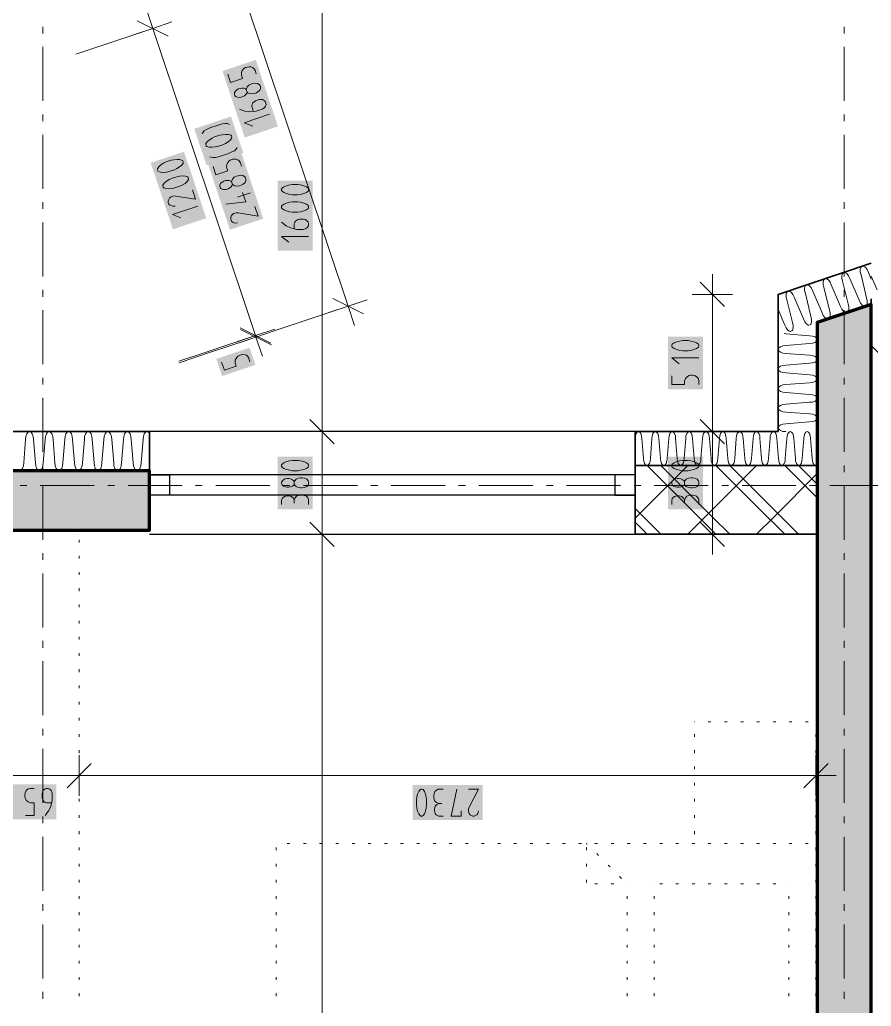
# Model space of a CAD drawing. Header units: millimetres. Extents: x 0 to 594, y 0 to 420.
# Drawn here: x 125.82 to 158.16, y 302.14 to 339.59 of the extents above; entities that cross this region are included whole.
import ezdxf

# ---------------------------------------------------------------- set-up
doc = ezdxf.new("R2010")
doc.units = ezdxf.units.MM
doc.header["$LTSCALE"] = 8
for name, color, linetype in [('PDF_Koty delkove', 7, 'Continuous'), ('PDF_Nabytek', 7, 'Continuous'), ('PDF_Okna', 7, 'Continuous'), ('PDF_Osy hlavni', 7, 'Continuous'), ('PDF_Steny obvodove nosne', 7, 'Continuous'), ('PDF_Steny sendvic', 7, 'Continuous'), ('PDF_Zatepleni', 7, 'Continuous')]:
    doc.layers.add(name, color=color, linetype=linetype)

msp = doc.modelspace()

# ---------------------------------------------------------------- hatches: boundary and pattern name
at = {"layer": 'PDF_Steny obvodove nosne', "true_color": 0xc0c0c0, "transparency": 33554559}
msp.add_hatch(color=9, dxfattribs=at).paths.add_polyline_path([(156.114, 323.745), (156.114, 233.853), (158.164, 233.853), (158.164, 326.238), (158.164, 328.778), (156.114, 328.091)])

# ---------------------------------------------------------------- linework, layer by layer
at = {"layer": 'PDF_Koty delkove', "lineweight": 18}
for points in [[(138.294, 328.713), (132.805, 345.113)], [(134.795, 327.542), (134.777, 327.597), (134.688, 327.862), (130.872, 339.26), (129.305, 343.942)], [(137.308, 276.442), (137.308, 277.928), (137.308, 320.055), (137.308, 323.95), (137.308, 340.35)], [(131.601, 339.504), (130.872, 339.26), (130.144, 339.016)], [(131.456, 338.969), (130.289, 339.551)], [(130.872, 339.26), (130.532, 339.147), (127.957, 338.284)], [(133.726, 337.516), (133.831, 337.205), (134.284, 337.356), (134.24, 337.486), (134.243, 337.588), (134.274, 337.656), (134.337, 337.735), (134.397, 337.769), (134.462, 337.791), (134.532, 337.8), (134.605, 337.795), (134.666, 337.773), (134.717, 337.732), (134.759, 337.66), (134.803, 337.53)], [(134.671, 337.168), (134.606, 337.146), (134.53, 337.106), (134.462, 337.041), (134.43, 336.972), (134.423, 336.941), (134.457, 336.837), (134.483, 336.817), (134.549, 336.781), (134.642, 336.769), (134.727, 336.783), (134.793, 336.804), (134.869, 336.845), (134.937, 336.911), (134.969, 336.979), (134.968, 337.037), (134.95, 337.088)], [(134.95, 337.088), (134.916, 337.135), (134.85, 337.171), (134.756, 337.182), (134.671, 337.168)], [(134.457, 336.837), (134.45, 336.806), (134.414, 336.75), (134.358, 336.703), (134.298, 336.668), (134.233, 336.646), (134.164, 336.638), (134.09, 336.642), (134.024, 336.678), (133.996, 336.712), (133.978, 336.763), (133.981, 336.807), (134.012, 336.876), (134.069, 336.923), (134.128, 336.958), (134.193, 336.98), (134.263, 336.988), (134.336, 336.984), (134.397, 336.961), (134.423, 336.941)], [(134.701, 336.11), (134.64, 336.292), (134.639, 336.349), (134.658, 336.399), (134.682, 336.436), (134.722, 336.477), (134.782, 336.512), (134.911, 336.556), (134.981, 336.564), (135.038, 336.555), (135.079, 336.54), (135.125, 336.512), (135.159, 336.465), (135.176, 336.414), (135.177, 336.356), (135.157, 336.306), (135.134, 336.27), (135.094, 336.227), (135.033, 336.192), (134.807, 336.116), (134.563, 336.093), (134.374, 336.116), (134.17, 336.192)], [(135.315, 335.998), (134.343, 335.673), (134.671, 335.552)], [(132.749, 335.268), (132.773, 335.305), (132.825, 335.366), (132.912, 335.424), (133.038, 335.48), (133.362, 335.589), (133.529, 335.63), (133.63, 335.65), (133.704, 335.645), (133.785, 335.615)], [(133.418, 335.204), (133.224, 335.139), (133.132, 335.093), (133.027, 335.03), (132.943, 334.958), (132.895, 334.885), (132.888, 334.853), (132.905, 334.802), (132.93, 334.781), (133.012, 334.751), (133.122, 334.745), (133.245, 334.757), (133.345, 334.776), (133.54, 334.841), (133.633, 334.886), (133.737, 334.951), (133.822, 335.022), (133.87, 335.095), (133.877, 335.127)], [(133.877, 335.127), (133.86, 335.179), (133.835, 335.2), (133.752, 335.229), (133.642, 335.236), (133.52, 335.223), (133.418, 335.204)], [(134.08, 334.734), (134.034, 334.66), (133.977, 334.613), (133.884, 334.567), (133.726, 334.5), (133.403, 334.391), (133.268, 334.361), (133.163, 334.355), (133.085, 334.372), (133.044, 334.387)], [(131.575, 334.252), (131.381, 334.187), (131.289, 334.141), (131.184, 334.078), (131.1, 334.006), (131.052, 333.933), (131.045, 333.901), (131.062, 333.85), (131.087, 333.829), (131.169, 333.799), (131.279, 333.793), (131.402, 333.804), (131.502, 333.823), (131.697, 333.888), (131.79, 333.934), (131.894, 333.999), (131.979, 334.07), (132.027, 334.143), (132.034, 334.175), (132.017, 334.227), (131.992, 334.248)], [(131.992, 334.248), (131.909, 334.277), (131.799, 334.284), (131.677, 334.271), (131.575, 334.252)], [(133.169, 334.015), (133.273, 333.703), (133.726, 333.855), (133.682, 333.985), (133.685, 334.086), (133.716, 334.155), (133.78, 334.233), (133.84, 334.268), (133.905, 334.289), (133.974, 334.298), (134.047, 334.294), (134.109, 334.271), (134.159, 334.231), (134.202, 334.159), (134.245, 334.029)], [(133.421, 333.263), (133.423, 333.307), (133.454, 333.375), (133.511, 333.422), (133.571, 333.457), (133.636, 333.479), (133.705, 333.488), (133.778, 333.483), (133.84, 333.461), (133.865, 333.441)], [(133.9, 333.336), (133.892, 333.305), (133.856, 333.25), (133.8, 333.203), (133.74, 333.168), (133.675, 333.146), (133.606, 333.138), (133.532, 333.142), (133.466, 333.178), (133.438, 333.211), (133.421, 333.263)], [(132.382, 333.136), (132.504, 332.773), (131.742, 332.894), (131.668, 332.897), (131.571, 332.865), (131.516, 332.818), (131.48, 332.763), (131.46, 332.713)], [(134.289, 333.034), (134.411, 332.671), (133.646, 332.589)], [(134.583, 333.018), (134.097, 332.855)], [(131.46, 332.713), (131.462, 332.655), (131.479, 332.604), (131.512, 332.557), (131.558, 332.529), (131.62, 332.506), (131.725, 332.512)], [(136.385, 332.671), (136.18, 332.671), (136.078, 332.657), (135.958, 332.629), (135.856, 332.588), (135.787, 332.534), (135.771, 332.506), (135.771, 332.452)], [(135.771, 332.452), (135.787, 332.424), (135.856, 332.37), (135.958, 332.329), (136.078, 332.301), (136.18, 332.287), (136.385, 332.287), (136.487, 332.301), (136.607, 332.329), (136.71, 332.37), (136.778, 332.424), (136.796, 332.452), (136.796, 332.506), (136.778, 332.534), (136.71, 332.588), (136.607, 332.629), (136.487, 332.657), (136.385, 332.671)], [(132.59, 332.513), (131.619, 332.188), (131.946, 332.067)], [(134.757, 332.499), (134.878, 332.136), (134.117, 332.257), (134.043, 332.261), (133.946, 332.228), (133.891, 332.181), (133.855, 332.126), (133.835, 332.076), (133.837, 332.018), (133.854, 331.967), (133.887, 331.92), (133.933, 331.892), (133.995, 331.87), (134.1, 331.876)], [(136.249, 331.658), (136.249, 331.849), (136.266, 331.904), (136.3, 331.945), (136.335, 331.972), (136.385, 332), (136.454, 332.013), (136.59, 332.013), (136.659, 332), (136.71, 331.972), (136.744, 331.945), (136.778, 331.904), (136.796, 331.849), (136.796, 331.795), (136.778, 331.74), (136.744, 331.699), (136.71, 331.672), (136.659, 331.644), (136.59, 331.63), (136.351, 331.63), (136.112, 331.685), (135.941, 331.767), (135.771, 331.904)], [(136.796, 331.356), (135.771, 331.356), (136.044, 331.138)], [(152.59, 328.7), (151.668, 329.622)], [(152.129, 329.161), (152.129, 329.93)], [(139.023, 328.957), (138.294, 328.713), (137.565, 328.469)], [(138.878, 328.422), (137.71, 329.004)], [(152.898, 329.161), (152.129, 329.161), (151.36, 329.161)], [(152.129, 320.055), (152.129, 323.95), (152.129, 329.161)], [(138.538, 327.984), (138.294, 328.713), (135.378, 327.737)], [(135.506, 327.841), (134.777, 327.597), (134.048, 327.353)], [(135.524, 327.786), (134.795, 327.542), (134.066, 327.298)], [(135.36, 327.306), (134.193, 327.888)], [(135.379, 327.251), (134.211, 327.833)], [(134.777, 327.597), (134.709, 327.574), (134.436, 327.483), (132.975, 326.994), (131.861, 326.621)], [(135.039, 326.813), (134.795, 327.542), (134.712, 327.515), (134.455, 327.428), (133.073, 326.966), (131.879, 326.566)], [(133.492, 326.591), (133.596, 326.28), (134.049, 326.431), (134.006, 326.561), (134.008, 326.663), (134.039, 326.731), (134.103, 326.81), (134.163, 326.844), (134.228, 326.866), (134.297, 326.875), (134.37, 326.871), (134.432, 326.848), (134.482, 326.808), (134.525, 326.735), (134.568, 326.605)], [(151.617, 326.748), (150.592, 326.748), (150.864, 326.529)], [(150.592, 326.063), (150.592, 325.735), (151.069, 325.735), (151.069, 325.872), (151.104, 325.967), (151.155, 326.022), (151.24, 326.077)], [(151.24, 326.077), (151.308, 326.091), (151.377, 326.091), (151.445, 326.077), (151.513, 326.049), (151.564, 326.008), (151.599, 325.954), (151.617, 325.872), (151.617, 325.735)], [(137.77, 323.489), (136.847, 324.411)], [(152.59, 323.489), (151.668, 324.411)], [(138.077, 323.95), (137.308, 323.95), (136.54, 323.95)], [(152.898, 323.95), (152.129, 323.95), (151.36, 323.95)], [(135.787, 322.715), (135.771, 322.687), (135.771, 322.633), (135.787, 322.605), (135.856, 322.551), (135.958, 322.51), (136.078, 322.482), (136.18, 322.468), (136.385, 322.468), (136.487, 322.482), (136.607, 322.51), (136.71, 322.551), (136.778, 322.605), (136.796, 322.633), (136.796, 322.687), (136.778, 322.715), (136.71, 322.769), (136.607, 322.811), (136.487, 322.838), (136.385, 322.852)], [(136.385, 322.852), (136.18, 322.852), (136.078, 322.838), (135.958, 322.811), (135.856, 322.769), (135.787, 322.715)], [(136.249, 321.948), (136.231, 321.921), (136.18, 321.88), (136.112, 321.853), (136.044, 321.839), (135.975, 321.839), (135.907, 321.853), (135.839, 321.88), (135.787, 321.935), (135.771, 321.976), (135.771, 322.03), (135.787, 322.071), (135.839, 322.126), (135.907, 322.154), (135.975, 322.167), (136.044, 322.167), (136.112, 322.154), (136.18, 322.126), (136.231, 322.085), (136.249, 322.058)], [(151.069, 321.948), (151.052, 321.921), (151.001, 321.88), (150.933, 321.853), (150.864, 321.839), (150.796, 321.839), (150.728, 321.853), (150.659, 321.88), (150.608, 321.935), (150.592, 321.976), (150.592, 322.03), (150.608, 322.071), (150.659, 322.126), (150.728, 322.154), (150.796, 322.167), (150.864, 322.167), (150.933, 322.154), (151.001, 322.126), (151.052, 322.085), (151.069, 322.058)], [(151.377, 322.195), (151.308, 322.195), (151.223, 322.181), (151.138, 322.14), (151.087, 322.085), (151.069, 322.058), (151.069, 321.948), (151.087, 321.921), (151.138, 321.866), (151.223, 321.825), (151.308, 321.811), (151.377, 321.811), (151.462, 321.825), (151.548, 321.866), (151.599, 321.921), (151.617, 321.976), (151.617, 322.03), (151.599, 322.085), (151.548, 322.14), (151.462, 322.181)], [(151.462, 322.181), (151.377, 322.195)], [(135.771, 321.182), (135.771, 321.346), (135.787, 321.401), (135.822, 321.455), (135.873, 321.483), (135.975, 321.51), (136.044, 321.51), (136.146, 321.483), (136.215, 321.428), (136.249, 321.346), (136.249, 321.237)], [(136.625, 321.524), (136.556, 321.538), (136.487, 321.538), (136.402, 321.524), (136.335, 321.496), (136.283, 321.441), (136.249, 321.346)], [(136.796, 321.182), (136.796, 321.373), (136.761, 321.441), (136.71, 321.496), (136.625, 321.524)], [(150.592, 321.182), (150.592, 321.346), (150.608, 321.401), (150.643, 321.455), (150.694, 321.483), (150.796, 321.51), (150.864, 321.51), (150.967, 321.483), (151.035, 321.428), (151.069, 321.346), (151.069, 321.237)], [(151.617, 321.182), (151.617, 321.373), (151.582, 321.441), (151.53, 321.496), (151.445, 321.524), (151.377, 321.538), (151.308, 321.538), (151.223, 321.524), (151.155, 321.496), (151.104, 321.441), (151.069, 321.346)], [(137.77, 319.594), (136.847, 320.516)], [(152.59, 319.594), (151.668, 320.516)], [(138.077, 320.055), (137.308, 320.055), (136.54, 320.055)], [(152.898, 320.055), (152.129, 320.055), (151.36, 320.055)], [(152.129, 320.055), (152.129, 319.286)], [(128.081, 311.662), (128.081, 310.893), (128.081, 310.124)], [(156.063, 311.662), (156.063, 310.893), (156.063, 310.124)], [(128.542, 311.354), (127.619, 310.432)], [(156.524, 311.354), (155.602, 310.432)], [(156.063, 310.893), (142.567, 310.893), (139.942, 310.893), (128.081, 310.893), (121.418, 310.893), (119.932, 310.893), (84.672, 310.893), (80.88, 310.893)], [(156.063, 310.893), (156.832, 310.893)], [(126.044, 309.382), (126.372, 309.382), (126.372, 309.86), (126.235, 309.86), (126.14, 309.894), (126.085, 309.946), (126.03, 310.031), (126.017, 310.098), (126.017, 310.167), (126.03, 310.236), (126.058, 310.303), (126.099, 310.355), (126.153, 310.389), (126.235, 310.407), (126.372, 310.407)], [(127.029, 309.86), (126.838, 309.86), (126.783, 309.877), (126.742, 309.911), (126.715, 309.946), (126.688, 309.996), (126.674, 310.065), (126.674, 310.201), (126.688, 310.27), (126.715, 310.321), (126.742, 310.355), (126.783, 310.389), (126.838, 310.407), (126.892, 310.407), (126.947, 310.389), (126.988, 310.355), (127.015, 310.321), (127.043, 310.27), (127.057, 310.201), (127.057, 309.962), (127.002, 309.723)], [(141.907, 310.38), (141.716, 310.38), (141.647, 310.345), (141.592, 310.294), (141.565, 310.209), (141.551, 310.141), (141.551, 310.072), (141.565, 309.987), (141.592, 309.919), (141.647, 309.868), (141.743, 309.833)], [(142.592, 309.559), (142.592, 309.355), (142.208, 309.355), (142.427, 310.38)], [(142.865, 310.38), (143.249, 310.38), (142.893, 309.697), (142.865, 309.628), (142.865, 309.526), (142.893, 309.458), (142.934, 309.407), (142.975, 309.372), (143.03, 309.355), (143.084, 309.355), (143.139, 309.372), (143.18, 309.407), (143.221, 309.458), (143.249, 309.559)], [(141.907, 309.355), (141.743, 309.355), (141.688, 309.372), (141.633, 309.407), (141.606, 309.458), (141.578, 309.559), (141.578, 309.628), (141.606, 309.731), (141.661, 309.799), (141.743, 309.833), (141.852, 309.833)], [(127.002, 309.723), (126.92, 309.552), (126.783, 309.382)]]:
    msp.add_lwpolyline(points, dxfattribs=at)
for points in [[(131.784, 333.629), (131.589, 333.564), (131.497, 333.518), (131.392, 333.455), (131.308, 333.383), (131.26, 333.31), (131.254, 333.278), (131.271, 333.227), (131.295, 333.206), (131.377, 333.176), (131.488, 333.17), (131.61, 333.181), (131.711, 333.2), (131.905, 333.265), (131.998, 333.311), (132.103, 333.375), (132.187, 333.447), (132.235, 333.52), (132.243, 333.552), (132.226, 333.604), (132.2, 333.625), (132.118, 333.654), (132.008, 333.661), (131.885, 333.648)], [(134.113, 333.667), (134.048, 333.646), (133.972, 333.605), (133.904, 333.54), (133.873, 333.472), (133.865, 333.441), (133.9, 333.336), (133.925, 333.316), (133.991, 333.28), (134.084, 333.269), (134.169, 333.282), (134.235, 333.304), (134.311, 333.344), (134.379, 333.411), (134.411, 333.479), (134.41, 333.537), (134.393, 333.588), (134.359, 333.634), (134.293, 333.67), (134.198, 333.681)], [(136.385, 333.328), (136.18, 333.328), (136.078, 333.314), (135.958, 333.287), (135.856, 333.245), (135.787, 333.191), (135.771, 333.163), (135.771, 333.109), (135.787, 333.081), (135.856, 333.027), (135.958, 332.986), (136.078, 332.958), (136.18, 332.944), (136.385, 332.944), (136.487, 332.958), (136.607, 332.986), (136.71, 333.027), (136.778, 333.081), (136.796, 333.109), (136.796, 333.163), (136.778, 333.191), (136.71, 333.245), (136.607, 333.287), (136.487, 333.314)], [(151.206, 327.405), (151.001, 327.405), (150.899, 327.391), (150.779, 327.364), (150.677, 327.323), (150.608, 327.268), (150.592, 327.24), (150.592, 327.186), (150.608, 327.158), (150.677, 327.104), (150.779, 327.063), (150.899, 327.035), (151.001, 327.021), (151.206, 327.021), (151.308, 327.035), (151.428, 327.063), (151.53, 327.104), (151.599, 327.158), (151.617, 327.186), (151.617, 327.24), (151.599, 327.268), (151.53, 327.323), (151.428, 327.364), (151.308, 327.391)], [(151.206, 322.852), (151.001, 322.852), (150.899, 322.838), (150.779, 322.811), (150.677, 322.769), (150.608, 322.715), (150.592, 322.687), (150.592, 322.633), (150.608, 322.605), (150.677, 322.551), (150.779, 322.51), (150.899, 322.482), (151.001, 322.468), (151.206, 322.468), (151.308, 322.482), (151.428, 322.51), (151.53, 322.551), (151.599, 322.605), (151.617, 322.633), (151.617, 322.687), (151.599, 322.715), (151.53, 322.769), (151.428, 322.811), (151.308, 322.838)], [(136.556, 322.195), (136.487, 322.195), (136.402, 322.181), (136.317, 322.14), (136.266, 322.085), (136.249, 322.058), (136.249, 321.948), (136.266, 321.921), (136.317, 321.866), (136.402, 321.825), (136.487, 321.811), (136.556, 321.811), (136.641, 321.825), (136.727, 321.866), (136.778, 321.921), (136.796, 321.976), (136.796, 322.03), (136.778, 322.085), (136.727, 322.14), (136.641, 322.181)], [(140.894, 309.969), (140.894, 309.764), (140.908, 309.663), (140.935, 309.543), (140.976, 309.44), (141.031, 309.372), (141.059, 309.355), (141.113, 309.355), (141.141, 309.372), (141.195, 309.44), (141.236, 309.543), (141.264, 309.663), (141.278, 309.764), (141.278, 309.969), (141.264, 310.072), (141.236, 310.192), (141.195, 310.294), (141.141, 310.363), (141.113, 310.38), (141.059, 310.38), (141.031, 310.363), (140.976, 310.294), (140.935, 310.192), (140.908, 310.072)]]:
    msp.add_lwpolyline(points, close=True, dxfattribs=at)
at = {"layer": 'PDF_Koty delkove', "color": 7, "lineweight": 18, "true_color": 0xffffff, "transparency": 33554559}
for points in [[(135.632, 335.537), (134.787, 338.062), (134.368, 335.114), (133.523, 337.639)], [(134.31, 334.533), (133.848, 335.913), (132.917, 334.067), (132.455, 335.447)], [(132.907, 332.052), (132.062, 334.577), (131.643, 331.63), (130.798, 334.154)], [(135.073, 332.039), (134.229, 334.56), (133.809, 331.616), (132.966, 334.137)], [(136.95, 330.819), (136.95, 333.481), (135.617, 330.819), (135.617, 333.481)], [(151.77, 325.553), (151.77, 327.558), (150.438, 325.553), (150.438, 327.558)], [(134.772, 326.482), (134.552, 327.137), (133.508, 326.059), (133.289, 326.714)], [(136.95, 321), (136.95, 323.005), (135.617, 321), (135.617, 323.005)], [(151.77, 321), (151.77, 323.005), (150.438, 321), (150.438, 323.005)], [(127.211, 310.561), (125.206, 310.561), (127.211, 309.228), (125.206, 309.228)], [(143.403, 310.534), (140.741, 310.534), (143.403, 309.202), (140.741, 309.202)]]:
    msp.add_solid(points, dxfattribs=at)
at = {"layer": 'PDF_Nabytek', "lineweight": 13}
for points in [[(128.081, 320.055), (128.081, 320.055)], [(128.081, 319.745), (128.081, 319.848)], [(128.081, 319.13), (128.081, 319.233)], [(128.081, 318.515), (128.081, 318.618)], [(128.081, 317.9), (128.081, 318.003)], [(128.081, 317.285), (128.081, 317.388)], [(128.081, 316.67), (128.081, 316.773)], [(128.081, 316.055), (128.081, 316.158)], [(128.081, 315.44), (128.081, 315.543)], [(128.081, 314.825), (128.081, 314.928)], [(128.081, 314.21), (128.081, 314.313)], [(128.081, 313.595), (128.081, 313.698)], [(128.081, 312.98), (128.081, 313.083)], [(151.45, 312.931), (151.45, 312.931)], [(151.461, 312.931), (151.45, 312.931)], [(151.45, 312.931), (151.45, 312.931)], [(152.076, 312.931), (151.974, 312.931)], [(152.691, 312.931), (152.589, 312.931)], [(153.306, 312.931), (153.204, 312.931)], [(153.921, 312.931), (153.819, 312.931)], [(154.536, 312.931), (154.434, 312.931)], [(155.151, 312.931), (155.049, 312.931)], [(155.766, 312.931), (155.664, 312.931)], [(156.063, 312.931), (156.063, 312.931)], [(156.063, 312.931), (156.063, 312.931)], [(128.081, 312.365), (128.081, 312.468)], [(151.45, 312.365), (151.45, 312.468)], [(156.063, 312.365), (156.063, 312.468)], [(128.081, 311.75), (128.081, 311.853)], [(151.45, 311.75), (151.45, 311.853)], [(156.063, 311.75), (156.063, 311.853)], [(128.081, 311.135), (128.081, 311.238)], [(151.45, 311.135), (151.45, 311.238)], [(156.063, 311.135), (156.063, 311.238)], [(128.081, 310.52), (128.081, 310.623)], [(151.45, 310.52), (151.45, 310.623)], [(156.063, 310.52), (156.063, 310.623)], [(128.081, 309.905), (128.081, 310.008)], [(151.45, 309.905), (151.45, 310.008)], [(156.063, 309.905), (156.063, 310.008)], [(128.081, 309.29), (128.081, 309.393)], [(151.45, 309.29), (151.45, 309.393)], [(156.063, 309.29), (156.063, 309.393)], [(128.081, 308.675), (128.081, 308.778)], [(151.45, 308.675), (151.45, 308.778)], [(156.063, 308.675), (156.063, 308.778)], [(135.563, 308.318), (135.563, 308.318)], [(135.563, 308.318), (135.563, 308.318)], [(136.086, 308.318), (135.984, 308.318)], [(136.701, 308.318), (136.599, 308.318)], [(137.316, 308.318), (137.214, 308.318)], [(137.932, 308.318), (137.829, 308.318)], [(138.547, 308.318), (138.444, 308.318)], [(139.162, 308.318), (139.059, 308.318)], [(139.776, 308.318), (139.674, 308.318)], [(140.391, 308.318), (140.289, 308.318)], [(141.006, 308.318), (140.904, 308.318)], [(141.621, 308.318), (141.519, 308.318)], [(142.236, 308.318), (142.134, 308.318)], [(142.851, 308.318), (142.749, 308.318)], [(143.466, 308.318), (143.364, 308.318)], [(144.081, 308.318), (143.979, 308.318)], [(144.696, 308.318), (144.594, 308.318)], [(145.311, 308.318), (145.209, 308.318)], [(145.926, 308.318), (145.824, 308.318)], [(146.541, 308.318), (146.439, 308.318)], [(147.156, 308.318), (147.054, 308.318)], [(147.351, 308.318), (147.351, 308.318)], [(147.374, 308.295), (147.351, 308.318)], [(147.351, 308.318), (147.351, 308.318)], [(147.771, 308.318), (147.669, 308.318)], [(148.386, 308.318), (148.284, 308.318)], [(149.001, 308.318), (148.899, 308.318)], [(149.616, 308.318), (149.514, 308.318)], [(150.231, 308.318), (150.129, 308.318)], [(150.846, 308.318), (150.744, 308.318)], [(151.461, 308.318), (151.359, 308.318)], [(151.45, 308.318), (151.45, 308.318)], [(152.076, 308.318), (151.974, 308.318)], [(152.691, 308.318), (152.589, 308.318)], [(153.306, 308.318), (153.204, 308.318)], [(153.921, 308.318), (153.819, 308.318)], [(154.536, 308.318), (154.434, 308.318)], [(155.151, 308.318), (155.049, 308.318)], [(155.766, 308.318), (155.664, 308.318)], [(156.063, 308.318), (156.063, 308.318)], [(156.063, 308.318), (156.063, 308.318)], [(156.063, 308.318), (156.063, 308.318)], [(128.081, 308.06), (128.081, 308.163)], [(135.563, 308.06), (135.563, 308.163)], [(147.351, 308.06), (147.351, 308.163)], [(147.809, 307.86), (147.736, 307.933)], [(156.063, 308.06), (156.063, 308.163)], [(128.081, 307.445), (128.081, 307.548)], [(135.563, 307.445), (135.563, 307.548)], [(147.351, 307.445), (147.351, 307.548)], [(148.244, 307.425), (148.171, 307.498)], [(156.063, 307.445), (156.063, 307.548)], [(128.081, 306.83), (128.081, 306.933)], [(135.563, 306.83), (135.563, 306.933)], [(147.351, 306.83), (147.351, 306.933)], [(147.351, 306.781), (147.351, 306.781)], [(147.351, 306.781), (147.351, 306.781)], [(147.771, 306.781), (147.669, 306.781)], [(148.386, 306.781), (148.284, 306.781)], [(148.679, 306.99), (148.606, 307.063)], [(148.888, 306.781), (148.888, 306.781)], [(148.888, 306.781), (148.888, 306.781)], [(148.888, 306.781), (148.888, 306.781)], [(149.913, 306.781), (149.913, 306.781)], [(149.913, 306.781), (149.913, 306.781)], [(150.231, 306.781), (150.129, 306.781)], [(150.846, 306.781), (150.744, 306.781)], [(151.461, 306.781), (151.359, 306.781)], [(152.076, 306.781), (151.974, 306.781)], [(152.691, 306.781), (152.589, 306.781)], [(153.306, 306.781), (153.204, 306.781)], [(153.921, 306.781), (153.819, 306.781)], [(154.536, 306.781), (154.434, 306.781)], [(155.038, 306.781), (155.038, 306.781)], [(155.038, 306.781), (155.038, 306.781)], [(156.063, 306.83), (156.063, 306.933)], [(128.081, 306.215), (128.081, 306.318)], [(135.563, 306.215), (135.563, 306.318)], [(148.888, 306.215), (148.888, 306.318)], [(149.913, 306.215), (149.913, 306.318)], [(155.038, 306.215), (155.038, 306.318)], [(156.063, 306.215), (156.063, 306.318)], [(128.081, 305.6), (128.081, 305.703)], [(135.563, 305.6), (135.563, 305.703)], [(148.888, 305.6), (148.888, 305.703)], [(149.913, 305.6), (149.913, 305.703)], [(155.038, 305.6), (155.038, 305.703)], [(156.063, 305.6), (156.063, 305.703)], [(128.081, 304.985), (128.081, 305.088)], [(135.563, 304.985), (135.563, 305.088)], [(148.888, 304.985), (148.888, 305.088)], [(149.913, 304.985), (149.913, 305.088)], [(155.038, 304.985), (155.038, 305.088)], [(156.063, 304.985), (156.063, 305.088)], [(128.081, 304.37), (128.081, 304.473)], [(135.563, 304.37), (135.563, 304.473)], [(148.888, 304.37), (148.888, 304.473)], [(149.913, 304.37), (149.913, 304.473)], [(155.038, 304.37), (155.038, 304.473)], [(156.063, 304.37), (156.063, 304.473)], [(128.081, 303.755), (128.081, 303.858)], [(135.563, 303.755), (135.563, 303.858)], [(148.888, 303.755), (148.888, 303.858)], [(149.913, 303.755), (149.913, 303.858)], [(155.038, 303.755), (155.038, 303.858)], [(156.063, 303.755), (156.063, 303.858)], [(128.081, 303.14), (128.081, 303.243)], [(135.563, 303.14), (135.563, 303.243)], [(148.888, 303.14), (148.888, 303.243)], [(149.913, 303.14), (149.913, 303.243)], [(155.038, 303.14), (155.038, 303.243)], [(156.063, 303.14), (156.063, 303.243)], [(128.081, 302.525), (128.081, 302.628)], [(135.563, 302.525), (135.563, 302.628)], [(148.888, 302.525), (148.888, 302.628)], [(149.913, 302.525), (149.913, 302.628)], [(155.038, 302.525), (155.038, 302.628)], [(156.063, 302.525), (156.063, 302.628)]]:
    msp.add_lwpolyline(points, dxfattribs=at)
at = {"layer": 'PDF_Okna', "lineweight": 25}
for points in [[(149.195, 323.95), (130.746, 323.95)], [(149.195, 322.31), (130.746, 322.31)], [(149.195, 321.541), (130.746, 321.541)], [(130.746, 320.055), (149.195, 320.055)]]:
    msp.add_lwpolyline(points, dxfattribs=at)
for points in [[(130.746, 322.31), (131.514, 322.31), (131.514, 321.541), (130.746, 321.541)], [(149.195, 322.31), (148.427, 322.31), (148.427, 321.541), (149.195, 321.541)]]:
    msp.add_lwpolyline(points, close=True, dxfattribs=at)
at = {"layer": 'PDF_Osy hlavni', "lineweight": 18}
for points in [[(126.697, 339.066), (126.697, 339.323)], [(157.139, 339.066), (157.139, 339.323)], [(126.697, 336.504), (126.697, 338.554)], [(157.139, 336.504), (157.139, 338.554)], [(126.697, 335.735), (126.697, 335.991)], [(157.139, 335.735), (157.139, 335.991)], [(126.697, 333.173), (126.697, 335.223)], [(157.139, 333.173), (157.139, 335.223)], [(126.697, 332.404), (126.697, 332.66)], [(157.139, 332.404), (157.139, 332.66)], [(126.697, 329.841), (126.697, 331.891)], [(157.139, 329.841), (157.139, 331.891)], [(126.697, 329.073), (126.697, 329.329)], [(157.139, 329.073), (157.139, 329.329)], [(126.697, 326.51), (126.697, 328.56)], [(157.139, 326.51), (157.139, 328.56)], [(126.697, 325.742), (126.697, 325.998)], [(157.139, 325.742), (157.139, 325.998)], [(126.697, 323.179), (126.697, 325.229)], [(157.139, 323.179), (157.139, 325.229)], [(126.697, 322.41), (126.697, 322.667)], [(157.139, 322.41), (157.139, 322.667)], [(126.093, 321.9), (125.837, 321.9)], [(128.655, 321.9), (126.605, 321.9)], [(126.697, 319.848), (126.697, 321.898)], [(129.424, 321.9), (129.168, 321.9)], [(131.987, 321.9), (129.937, 321.9)], [(132.755, 321.9), (132.499, 321.9)], [(135.318, 321.9), (133.268, 321.9)], [(136.086, 321.9), (135.83, 321.9)], [(138.649, 321.9), (136.599, 321.9)], [(139.418, 321.9), (139.162, 321.9)], [(141.98, 321.9), (139.93, 321.9)], [(142.749, 321.9), (142.493, 321.9)], [(145.311, 321.9), (143.261, 321.9)], [(146.08, 321.9), (145.824, 321.9)], [(148.643, 321.9), (146.593, 321.9)], [(149.411, 321.9), (149.155, 321.9)], [(151.974, 321.9), (149.924, 321.9)], [(152.743, 321.9), (152.486, 321.9)], [(155.305, 321.9), (153.255, 321.9)], [(156.074, 321.9), (155.818, 321.9)], [(158.636, 321.9), (156.586, 321.9)], [(157.139, 319.848), (157.139, 321.898)], [(126.697, 319.079), (126.697, 319.335)], [(157.139, 319.079), (157.139, 319.335)], [(126.697, 316.517), (126.697, 318.567)], [(157.139, 316.517), (157.139, 318.567)], [(126.697, 315.748), (126.697, 316.004)], [(157.139, 315.748), (157.139, 316.004)], [(126.697, 313.185), (126.697, 315.235)], [(157.139, 313.185), (157.139, 315.235)], [(126.697, 312.417), (126.697, 312.673)], [(157.139, 312.417), (157.139, 312.673)], [(126.697, 309.854), (126.697, 311.904)], [(157.139, 309.854), (157.139, 311.904)], [(126.697, 309.085), (126.697, 309.342)], [(157.139, 309.085), (157.139, 309.342)], [(126.697, 306.523), (126.697, 308.573)], [(157.139, 306.523), (157.139, 308.573)], [(126.697, 305.754), (126.697, 306.01)], [(157.139, 305.754), (157.139, 306.01)], [(126.697, 303.192), (126.697, 305.242)], [(157.139, 303.192), (157.139, 305.242)], [(126.697, 302.423), (126.697, 302.679)], [(157.139, 302.423), (157.139, 302.679)]]:
    msp.add_lwpolyline(points, dxfattribs=at)
at = {"layer": 'PDF_Steny obvodove nosne', "lineweight": 70}
for points in [[(156.114, 323.745), (156.114, 322.669), (156.114, 320.055), (156.114, 277.928), (156.114, 276.442), (156.114, 244.052), (156.114, 241.438), (156.114, 235.288), (156.114, 233.853), (157.447, 233.853), (158.164, 233.853), (158.164, 236.313), (158.164, 246.41), (158.164, 257.684), (158.164, 326.238), (158.164, 328.778), (156.114, 328.091), (156.114, 323.95)], [(120.498, 322.817), (121.371, 320.209), (121.418, 320.209), (123.749, 320.209), (130.746, 320.209), (130.746, 322.464), (124.561, 322.464), (122.994, 322.464), (122.636, 323.533)]]:
    msp.add_lwpolyline(points, close=True, dxfattribs=at)
at = {"layer": 'PDF_Steny obvodove nosne', "color": 9, "lineweight": 9, "true_color": 0xc0c0c0, "transparency": 33554559}
msp.add_solid([(123.749, 320.209), (130.746, 320.209), (122.994, 322.464), (130.746, 322.464)], dxfattribs=at)
at = {"layer": 'PDF_Steny sendvic', "lineweight": 9}
for points in [[(158.164, 329.855), (158.386, 329.338)], [(158.904, 326.485), (158.164, 327.225)], [(149.324, 323.95), (149.275, 323.931), (149.233, 323.875), (149.205, 323.792), (149.195, 323.694)], [(149.452, 323.694), (149.442, 323.792), (149.414, 323.875), (149.373, 323.931), (149.324, 323.95)], [(149.452, 323.694), (149.515, 322.925), (149.525, 322.827), (149.553, 322.743), (149.595, 322.687), (149.63, 322.669)], [(149.773, 322.925), (149.836, 323.694), (149.846, 323.792), (149.874, 323.875), (149.915, 323.931), (149.964, 323.95)], [(150.092, 323.694), (150.083, 323.792), (150.055, 323.875), (150.013, 323.931), (149.964, 323.95)], [(150.092, 323.694), (150.156, 322.925), (150.166, 322.827), (150.193, 322.743), (150.235, 322.687), (150.271, 322.669)], [(150.413, 322.925), (150.477, 323.694), (150.486, 323.792), (150.514, 323.875), (150.556, 323.931), (150.605, 323.95)], [(150.733, 323.694), (150.723, 323.792), (150.695, 323.875), (150.654, 323.931), (150.605, 323.95)], [(150.733, 323.694), (150.796, 322.925), (150.806, 322.827), (150.834, 322.743), (150.876, 322.687), (150.912, 322.669)], [(151.054, 322.925), (151.117, 323.694), (151.127, 323.792), (151.155, 323.875), (151.196, 323.931), (151.245, 323.95)], [(151.374, 323.694), (151.364, 323.792), (151.336, 323.875), (151.294, 323.931), (151.245, 323.95)], [(151.374, 323.694), (151.437, 322.925), (151.447, 322.827), (151.475, 322.743), (151.516, 322.687), (151.552, 322.669)], [(151.695, 322.925), (151.758, 323.694)], [(151.768, 323.792), (151.758, 323.694)], [(151.886, 323.95), (151.837, 323.931), (151.795, 323.875), (151.768, 323.792)], [(152.014, 323.694), (152.004, 323.792), (151.977, 323.875), (151.935, 323.931), (151.886, 323.95)], [(152.014, 323.694), (152.078, 322.925), (152.087, 322.827), (152.115, 322.743), (152.157, 322.687), (152.193, 322.669)], [(152.335, 322.925), (152.399, 323.694)], [(152.527, 323.95), (152.478, 323.931), (152.436, 323.875), (152.408, 323.792), (152.399, 323.694)], [(152.655, 323.694), (152.645, 323.792), (152.617, 323.875), (152.576, 323.931), (152.527, 323.95)], [(152.655, 323.694), (152.718, 322.925)], [(152.976, 322.925), (153.039, 323.694)], [(153.167, 323.95), (153.118, 323.931), (153.077, 323.875), (153.049, 323.792), (153.039, 323.694)], [(153.295, 323.694), (153.286, 323.792), (153.258, 323.875), (153.216, 323.931), (153.167, 323.95)], [(153.295, 323.694), (153.359, 322.925)], [(153.616, 322.925), (153.68, 323.694)], [(153.808, 323.95), (153.759, 323.931), (153.717, 323.875), (153.69, 323.792), (153.68, 323.694)], [(153.936, 323.694), (153.926, 323.792), (153.899, 323.875), (153.857, 323.931), (153.808, 323.95)], [(153.936, 323.694), (153.999, 322.925)], [(154.257, 322.925), (154.32, 323.694)], [(154.449, 323.95), (154.4, 323.931), (154.358, 323.875), (154.33, 323.792), (154.32, 323.694)], [(154.577, 323.694), (154.567, 323.792), (154.539, 323.875), (154.498, 323.931), (154.449, 323.95)], [(154.577, 323.694), (154.64, 322.925)], [(154.898, 322.925), (154.961, 323.694)], [(155.089, 323.95), (155.04, 323.931), (154.999, 323.875), (154.971, 323.792), (154.961, 323.694)], [(155.217, 323.694), (155.208, 323.792), (155.18, 323.875), (155.138, 323.931), (155.089, 323.95)], [(155.217, 323.694), (155.281, 322.925)], [(155.538, 322.925), (155.602, 323.694)], [(155.73, 323.95), (155.681, 323.931), (155.639, 323.875), (155.611, 323.792), (155.602, 323.694)], [(155.779, 323.931), (155.73, 323.95)], [(155.858, 323.694), (155.848, 323.792), (155.82, 323.875), (155.779, 323.931)], [(155.858, 323.694), (155.921, 322.925)], [(149.657, 322.669), (149.693, 322.687), (149.735, 322.743), (149.763, 322.827), (149.773, 322.925)], [(149.773, 322.925), (149.773, 322.925)], [(150.298, 322.669), (150.334, 322.687), (150.376, 322.743), (150.403, 322.827), (150.413, 322.925)], [(150.413, 322.925), (150.413, 322.925)], [(150.939, 322.669), (150.974, 322.687), (151.016, 322.743), (151.044, 322.827), (151.054, 322.925)], [(151.054, 322.925), (151.054, 322.925)], [(151.579, 322.669), (151.615, 322.687), (151.657, 322.743), (151.685, 322.827), (151.695, 322.925)], [(151.695, 322.925), (151.695, 322.925)], [(152.22, 322.669), (152.256, 322.687), (152.297, 322.743), (152.325, 322.827), (152.335, 322.925)], [(152.335, 322.925), (152.335, 322.925)], [(152.718, 322.925), (152.728, 322.827), (152.756, 322.743), (152.798, 322.687), (152.834, 322.669)], [(152.966, 322.827), (152.976, 322.925)], [(152.976, 322.925), (152.976, 322.925)], [(153.359, 322.925), (153.369, 322.827), (153.397, 322.743), (153.438, 322.687), (153.474, 322.669)], [(153.501, 322.669), (153.537, 322.687), (153.579, 322.743), (153.607, 322.827), (153.616, 322.925)], [(153.616, 322.925), (153.616, 322.925)], [(153.999, 322.925), (154.009, 322.827), (154.037, 322.743), (154.079, 322.687), (154.115, 322.669)], [(154.142, 322.669), (154.178, 322.687), (154.219, 322.743), (154.247, 322.827), (154.257, 322.925)], [(154.257, 322.925), (154.257, 322.925)], [(154.64, 322.925), (154.65, 322.827), (154.678, 322.743), (154.72, 322.687), (154.755, 322.669)], [(154.782, 322.669), (154.818, 322.687), (154.86, 322.743), (154.888, 322.827), (154.898, 322.925)], [(154.898, 322.925), (154.898, 322.925)], [(155.281, 322.925), (155.291, 322.827), (155.318, 322.743), (155.36, 322.687), (155.396, 322.669)], [(155.423, 322.669), (155.459, 322.687), (155.501, 322.743), (155.528, 322.827), (155.538, 322.925)], [(155.538, 322.925), (155.538, 322.925)], [(155.921, 322.925), (155.931, 322.827), (155.959, 322.743), (156.001, 322.687), (156.037, 322.669)], [(149.195, 320.67), (149.247, 320.721), (151.194, 322.669)], [(152.265, 320.055), (151.86, 320.46), (151.599, 320.721), (149.652, 322.669)], [(152.788, 320.055), (152.122, 320.721), (151.86, 320.983), (150.174, 322.669)], [(151.194, 320.055), (151.86, 320.721), (153.808, 322.669)], [(154.879, 320.055), (154.474, 320.46), (154.213, 320.721), (152.265, 322.669)], [(155.402, 320.055), (154.736, 320.721), (154.474, 320.983), (152.788, 322.669)], [(152.86, 322.669), (152.896, 322.687), (152.938, 322.743), (152.966, 322.827)], [(156.114, 321.434), (154.879, 322.669)], [(156.114, 321.957), (155.402, 322.669)], [(156.064, 322.669), (156.099, 322.687), (156.114, 322.707)], [(153.808, 320.055), (154.474, 320.721), (156.114, 322.361)], [(150.174, 320.055), (149.508, 320.721), (149.247, 320.983), (149.195, 321.034)], [(149.652, 320.055), (149.247, 320.46), (149.195, 320.511)]]:
    msp.add_lwpolyline(points, dxfattribs=at)
at = {"layer": 'PDF_Steny sendvic', "lineweight": 35}
for points in [[(149.195, 323.95), (149.195, 322.669), (156.063, 322.669), (156.114, 322.669), (156.114, 323.95)], [(154.628, 323.95), (149.195, 323.95)]]:
    msp.add_lwpolyline(points, dxfattribs=at)
msp.add_lwpolyline([(149.195, 322.669), (156.114, 322.669), (156.114, 320.055), (156.063, 320.055), (149.195, 320.055), (149.195, 321.541), (149.195, 322.31)], close=True, dxfattribs=at)
at = {"layer": 'PDF_Steny sendvic', "lineweight": 9, "transparency": 33554559}
for points in [[(149.195, 323.717), (149.219, 323.694), (149.195, 323.671)], [(149.836, 323.671), (149.813, 323.694), (149.859, 323.694), (149.836, 323.717)], [(150.477, 323.671), (150.454, 323.694), (150.5, 323.694), (150.477, 323.717)], [(151.117, 323.671), (151.094, 323.694), (151.14, 323.694), (151.117, 323.717)], [(151.758, 323.671), (151.735, 323.694), (151.781, 323.694), (151.758, 323.717)], [(152.399, 323.671), (152.376, 323.694), (152.422, 323.694), (152.399, 323.717)], [(153.039, 323.671), (153.016, 323.694), (153.062, 323.694), (153.039, 323.717)], [(153.68, 323.671), (153.657, 323.694), (153.703, 323.694), (153.68, 323.717)], [(154.32, 323.671), (154.297, 323.694), (154.344, 323.694), (154.32, 323.717)], [(154.961, 323.671), (154.938, 323.694), (154.984, 323.694), (154.961, 323.717)], [(155.602, 323.671), (155.579, 323.694), (155.625, 323.694), (155.602, 323.717)], [(149.247, 320.698), (149.224, 320.721), (149.27, 320.721), (149.247, 320.745)], [(151.86, 320.698), (151.837, 320.721), (151.883, 320.721), (151.86, 320.745)], [(154.474, 320.698), (154.451, 320.721), (154.497, 320.721), (154.474, 320.745)]]:
    msp.add_solid(points, dxfattribs=at)
at = {"layer": 'PDF_Zatepleni', "lineweight": 35}
for points in [[(158.164, 330.345), (154.628, 329.161), (154.628, 327.594)], [(156.114, 328.091), (158.164, 328.778), (158.164, 328.994)], [(156.114, 323.95), (156.114, 328.091)], [(154.628, 327.594), (154.628, 323.95)], [(124.561, 322.464), (130.746, 322.464), (130.746, 322.669), (130.746, 323.95), (124.064, 323.95)]]:
    msp.add_lwpolyline(points, dxfattribs=at)
at = {"layer": 'PDF_Zatepleni', "lineweight": 9}
for points in [[(157.283, 328.796), (157.069, 329.665), (157.044, 329.777), (157.044, 329.878), (157.069, 329.955), (157.115, 329.994)], [(157.925, 328.698), (157.879, 328.705), (157.812, 328.751), (157.751, 328.832), (157.704, 328.937), (157.351, 329.759), (157.304, 329.864), (157.243, 329.945), (157.177, 329.991), (157.116, 329.994)], [(157.987, 329.032), (157.774, 329.901), (157.748, 330.012), (157.748, 330.114), (157.774, 330.191), (157.82, 330.23)], [(158.056, 329.995), (158.009, 330.1), (157.948, 330.181), (157.882, 330.227), (157.821, 330.23)], [(158.056, 329.995), (158.164, 329.743)], [(156.545, 328.236), (156.578, 328.269), (156.603, 328.346), (156.603, 328.448), (156.578, 328.56), (156.364, 329.429), (156.339, 329.541), (156.339, 329.642), (156.364, 329.719), (156.411, 329.758)], [(157.22, 328.462), (157.174, 328.469), (157.108, 328.515), (157.046, 328.596), (156.999, 328.701), (156.646, 329.524), (156.599, 329.628), (156.538, 329.709), (156.472, 329.755), (156.411, 329.758)], [(155.136, 327.764), (155.169, 327.797), (155.194, 327.874), (155.194, 327.976), (155.168, 328.088), (154.955, 328.957), (154.93, 329.069), (154.93, 329.17), (154.955, 329.247), (155.002, 329.286)], [(155.811, 327.99), (155.765, 327.997), (155.698, 328.043), (155.637, 328.125), (155.59, 328.229), (155.237, 329.052), (155.19, 329.156), (155.129, 329.237), (155.063, 329.283), (155.002, 329.286)], [(155.841, 328), (155.873, 328.033), (155.899, 328.11), (155.899, 328.212), (155.873, 328.324), (155.66, 329.193), (155.634, 329.305), (155.634, 329.406), (155.66, 329.483), (155.706, 329.522)], [(156.516, 328.226), (156.47, 328.233), (156.403, 328.279), (156.342, 328.361), (156.295, 328.465), (155.942, 329.288), (155.895, 329.392), (155.834, 329.473), (155.767, 329.519), (155.707, 329.522)], [(157.955, 328.708), (157.987, 328.741), (158.013, 328.818), (158.013, 328.92), (157.987, 329.032)], [(157.987, 329.032), (157.987, 329.032)], [(154.628, 328.593), (154.885, 327.994), (154.932, 327.889), (154.994, 327.807), (155.06, 327.761), (155.106, 327.754)], [(156.578, 328.56), (156.578, 328.56)], [(157.25, 328.472), (157.283, 328.505), (157.308, 328.582)], [(157.283, 328.796), (157.283, 328.796)], [(157.308, 328.582), (157.308, 328.684), (157.283, 328.796)], [(157.588, 328.585), (157.587, 328.584)], [(157.588, 328.585), (157.588, 328.585)], [(155.168, 328.088), (155.168, 328.088)], [(155.873, 328.324), (155.873, 328.324)], [(156.178, 328.113), (156.178, 328.113)], [(156.178, 328.113), (156.178, 328.113)], [(156.883, 328.349), (156.883, 328.349)], [(156.883, 328.349), (156.883, 328.349)], [(155.474, 327.877), (155.473, 327.877)], [(155.474, 327.877), (155.474, 327.877)], [(156.114, 327.427), (156.093, 327.386), (156.028, 327.337), (155.931, 327.305), (155.817, 327.293), (154.925, 327.22), (154.811, 327.209), (154.715, 327.176), (154.651, 327.128), (154.628, 327.071)], [(154.769, 327.641), (154.769, 327.641)], [(154.769, 327.641), (154.769, 327.641)], [(155.817, 327.592), (154.925, 327.666), (154.861, 327.672)], [(155.817, 327.592), (155.817, 327.592)], [(156.114, 327.458), (156.093, 327.5), (156.028, 327.548), (155.931, 327.581), (155.817, 327.592)], [(155.817, 326.849), (154.925, 326.923), (154.811, 326.934), (154.715, 326.966), (154.651, 327.014), (154.628, 327.071)], [(156.114, 326.684), (156.093, 326.643), (156.028, 326.594), (155.931, 326.562), (155.817, 326.55), (154.925, 326.477), (154.811, 326.465), (154.715, 326.433), (154.651, 326.385), (154.628, 326.328)], [(155.817, 326.849), (155.817, 326.849)], [(156.093, 326.757), (156.028, 326.805), (155.931, 326.838), (155.817, 326.849)], [(156.114, 326.715), (156.093, 326.757)], [(156.114, 325.972), (156.093, 326.014), (156.028, 326.062), (155.931, 326.095), (155.817, 326.106), (154.925, 326.18), (154.811, 326.191), (154.715, 326.223), (154.651, 326.271), (154.628, 326.328)], [(156.114, 325.941), (156.093, 325.899), (156.028, 325.851), (155.931, 325.819), (155.817, 325.807), (154.925, 325.734), (154.811, 325.722), (154.715, 325.69), (154.651, 325.642), (154.628, 325.585)], [(155.817, 326.106), (155.817, 326.106)], [(156.114, 325.229), (156.093, 325.271), (156.028, 325.319), (155.931, 325.351), (155.817, 325.363), (154.925, 325.436), (154.811, 325.448), (154.715, 325.48), (154.651, 325.528), (154.628, 325.585)], [(156.114, 325.198), (156.093, 325.156), (156.028, 325.108), (155.931, 325.075), (155.817, 325.064), (154.925, 324.991), (154.811, 324.979), (154.715, 324.947), (154.651, 324.899), (154.628, 324.842)], [(155.817, 325.363), (155.817, 325.363)], [(156.114, 324.486), (156.093, 324.528), (156.028, 324.576), (155.931, 324.608), (155.817, 324.62), (154.925, 324.693), (154.811, 324.705), (154.715, 324.737), (154.651, 324.785), (154.628, 324.842)], [(156.114, 324.455), (156.093, 324.413), (156.028, 324.365), (155.931, 324.332), (155.817, 324.321), (154.925, 324.247), (154.811, 324.236), (154.715, 324.204), (154.651, 324.156), (154.628, 324.099)], [(155.817, 324.62), (155.817, 324.62)], [(154.628, 324.099), (154.651, 324.042), (154.715, 323.994), (154.811, 323.961), (154.925, 323.95)], [(125.974, 322.761), (126.048, 323.653)], [(126.196, 323.95), (126.139, 323.928), (126.091, 323.863), (126.059, 323.767), (126.048, 323.653)], [(126.345, 323.653), (126.334, 323.767), (126.301, 323.863), (126.253, 323.928), (126.196, 323.95)], [(126.345, 323.653), (126.418, 322.761)], [(126.717, 322.761), (126.791, 323.653)], [(126.939, 323.95), (126.883, 323.928), (126.834, 323.863), (126.802, 323.767), (126.791, 323.653)], [(127.088, 323.653), (127.077, 323.767), (127.044, 323.863), (126.996, 323.928), (126.939, 323.95)], [(127.088, 323.653), (127.162, 322.761), (127.173, 322.647), (127.205, 322.55), (127.254, 322.485), (127.295, 322.464)], [(127.46, 322.761), (127.534, 323.653)], [(127.831, 323.653), (127.82, 323.767), (127.788, 323.863), (127.739, 323.928), (127.683, 323.95), (127.626, 323.928), (127.577, 323.863), (127.545, 323.767), (127.534, 323.653)], [(127.831, 323.653), (127.905, 322.761), (127.916, 322.647), (127.948, 322.55), (127.997, 322.485), (128.038, 322.464)], [(128.203, 322.761), (128.277, 323.653)], [(128.426, 323.95), (128.369, 323.928), (128.321, 323.863), (128.288, 323.767), (128.277, 323.653)], [(128.574, 323.653), (128.563, 323.767), (128.531, 323.863), (128.483, 323.928), (128.426, 323.95)], [(128.574, 323.653), (128.648, 322.761), (128.659, 322.647), (128.692, 322.55), (128.74, 322.485), (128.782, 322.464)], [(128.947, 322.761), (129.02, 323.653)], [(129.169, 323.95), (129.112, 323.928), (129.064, 323.863), (129.031, 323.767), (129.02, 323.653)], [(129.317, 323.653), (129.306, 323.767), (129.274, 323.863), (129.226, 323.928), (129.169, 323.95)], [(129.317, 323.653), (129.391, 322.761), (129.402, 322.647), (129.435, 322.55), (129.483, 322.485), (129.525, 322.464)], [(129.69, 322.761), (129.763, 323.653)], [(129.912, 323.95), (129.855, 323.928), (129.807, 323.863), (129.775, 323.767), (129.763, 323.653)], [(130.06, 323.653), (130.049, 323.767), (130.017, 323.863), (129.969, 323.928), (129.912, 323.95)], [(130.06, 323.653), (130.134, 322.761), (130.145, 322.647), (130.178, 322.55), (130.226, 322.485), (130.268, 322.464)], [(130.433, 322.761), (130.506, 323.653)], [(130.655, 323.95), (130.598, 323.928), (130.55, 323.863), (130.518, 323.767), (130.506, 323.653)], [(130.746, 323.882), (130.712, 323.928), (130.655, 323.95)], [(125.84, 322.464), (125.882, 322.485), (125.93, 322.55), (125.963, 322.647), (125.974, 322.761)], [(125.974, 322.761), (125.974, 322.761)], [(126.418, 322.761), (126.43, 322.647), (126.462, 322.55)], [(126.462, 322.55), (126.511, 322.485), (126.552, 322.464)], [(126.583, 322.464), (126.625, 322.485)], [(126.625, 322.485), (126.673, 322.55), (126.706, 322.647), (126.717, 322.761)], [(126.717, 322.761), (126.717, 322.761)], [(127.327, 322.464), (127.368, 322.485), (127.417, 322.55), (127.449, 322.647), (127.46, 322.761)], [(127.46, 322.761), (127.46, 322.761)], [(128.07, 322.464), (128.111, 322.485), (128.16, 322.55), (128.192, 322.647), (128.203, 322.761)], [(128.203, 322.761), (128.203, 322.761)], [(128.813, 322.464), (128.854, 322.485), (128.903, 322.55), (128.935, 322.647), (128.947, 322.761)], [(128.947, 322.761), (128.947, 322.761)], [(129.556, 322.464), (129.597, 322.485), (129.646, 322.55), (129.678, 322.647), (129.69, 322.761)], [(129.69, 322.761), (129.69, 322.761)], [(130.299, 322.464), (130.341, 322.485), (130.389, 322.55), (130.421, 322.647), (130.433, 322.761)], [(130.433, 322.761), (130.433, 322.761)]]:
    msp.add_lwpolyline(points, dxfattribs=at)
at = {"layer": 'PDF_Zatepleni', "lineweight": 9, "transparency": 33554559}
for points in [[(157.069, 329.642), (157.046, 329.665), (157.092, 329.665), (157.069, 329.688)], [(157.774, 329.878), (157.751, 329.901), (157.797, 329.901), (157.774, 329.924)], [(155.66, 329.17), (155.637, 329.193), (155.683, 329.193), (155.66, 329.216)], [(156.364, 329.406), (156.341, 329.429), (156.388, 329.429), (156.364, 329.452)], [(154.955, 328.934), (154.932, 328.957), (154.978, 328.957), (154.955, 328.98)], [(154.925, 327.643), (154.902, 327.666), (154.948, 327.666), (154.925, 327.689)], [(154.925, 326.9), (154.902, 326.923), (154.948, 326.923), (154.925, 326.946)], [(154.925, 326.156), (154.902, 326.18), (154.948, 326.18), (154.925, 326.203)], [(154.925, 325.413), (154.902, 325.436), (154.948, 325.436), (154.925, 325.459)], [(154.925, 324.67), (154.902, 324.693), (154.948, 324.693), (154.925, 324.716)], [(154.902, 323.95), (154.925, 323.973), (154.948, 323.95)], [(126.048, 323.63), (126.025, 323.653), (126.071, 323.653), (126.048, 323.676)], [(126.791, 323.63), (126.768, 323.653), (126.814, 323.653), (126.791, 323.676)], [(127.534, 323.63), (127.511, 323.653), (127.557, 323.653), (127.534, 323.676)], [(128.277, 323.63), (128.254, 323.653), (128.3, 323.653), (128.277, 323.676)], [(129.02, 323.63), (128.997, 323.653), (129.043, 323.653), (129.02, 323.676)], [(129.763, 323.63), (129.74, 323.653), (129.786, 323.653), (129.763, 323.676)], [(130.506, 323.63), (130.483, 323.653), (130.529, 323.653), (130.506, 323.676)]]:
    msp.add_solid(points, dxfattribs=at)

doc.saveas('drawing.dxf')
